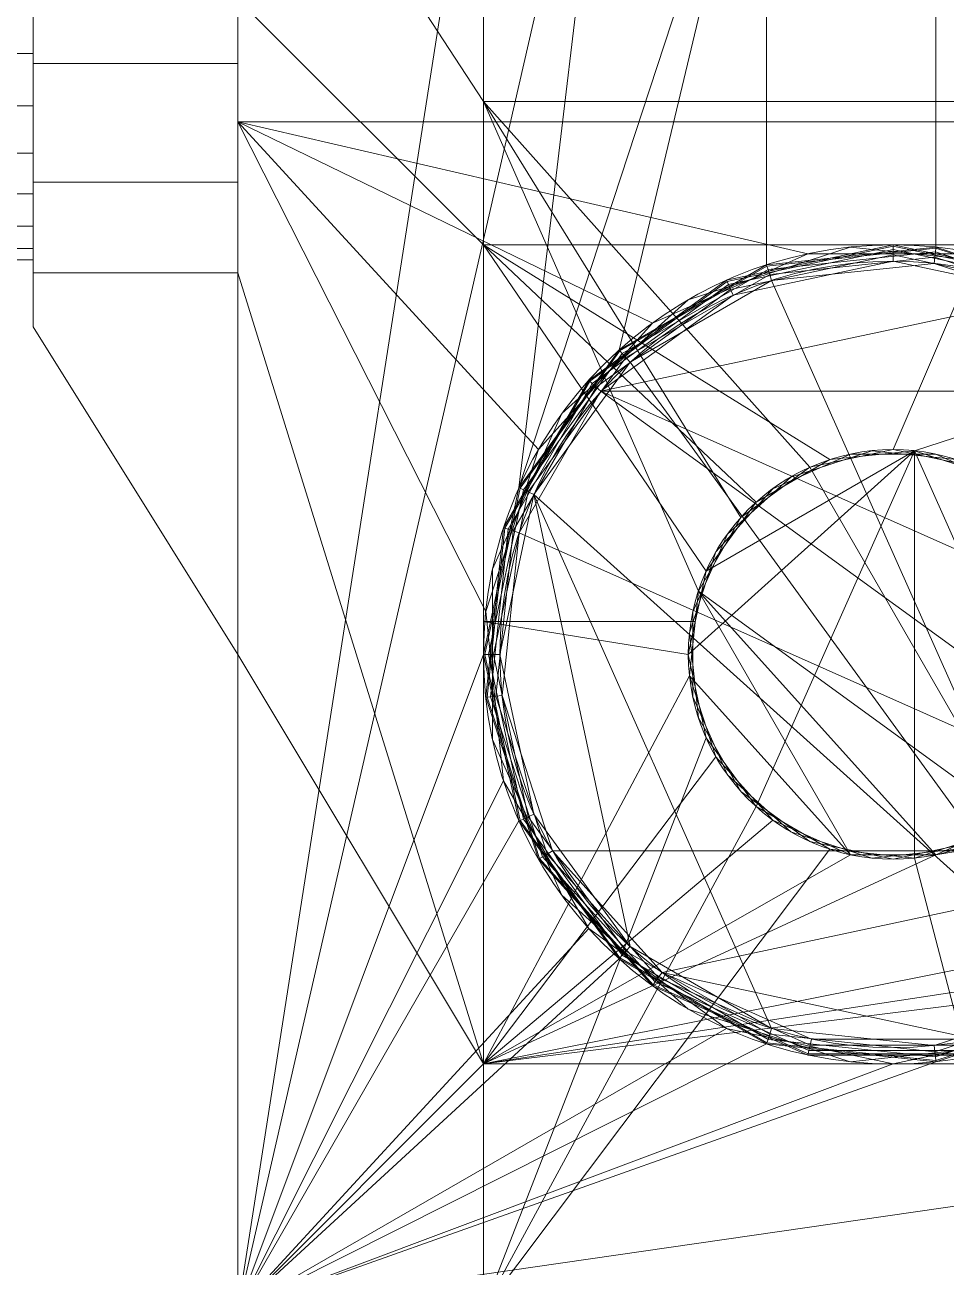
# Model space of a CAD drawing. Header units: millimetres. Extents: x -7.6 to 23.6, y 0 to 40.
# Drawn here: x -1.3 to 4.32, y 24.26 to 31.84 of the extents above; entities that cross this region are included whole.
import ezdxf

# ---------------------------------------------------------------- set-up
doc = ezdxf.new("R2010")
doc.units = ezdxf.units.MM
doc.layers.add('1', color=7, linetype='CONTINUOUS', true_color=0xffffff)

msp = doc.modelspace()

# ---------------------------------------------------------------- linework, layer by layer
at = {"layer": '1', "color": 253, "linetype": 'CONTINUOUS', "lineweight": 13}
for p, q in [((0, 40, 3.2), (0, 24, 3.2)), ((0, 30.3297), (0, 33.6703)), ((1.5, 31.375, 2.2), (1.5, 25.5, 2.2)), ((1.5, 31.375), (1.5, 25.5)), ((4.9126, 31.375, 2.2), (1.5, 31.375, 2.2)), ((4.9126, 31.375), (1.5, 31.375)), ((1.5, 31.375, 2.2), (1.5, 31.375)), ((-1.25, 30.3297, 2.2), (-1.25, 30, 2.2)), ((-1.25, 30.3297), (-1.25, 30)), ((-1.25, 30.3297, 2.2), (0, 30.3297, 2.2)), ((-1.25, 30.3297), (0, 30.3297)), ((0, 28, 2.2), (0, 30.3297, 2.2)), ((-1.25, 30, 2.2), (0, 28, 2.2)), ((-1.25, 30), (0, 28)), ((-1.25, 30, 2.2), (-1.25, 30)), ((0, 28), (0, 24)), ((0, 28, 2.2), (0, 28)), ((1.5, 25.5, 2.2), (1.5, 25.5)), ((1.5, 25.5), (14.5, 25.5)), ((1.5, 25.5, 2.2), (14.5, 25.5, 2.2))]:
    msp.add_line(p, q, dxfattribs=at)
at = {"layer": '1', "color": 30, "linetype": 'CONTINUOUS', "lineweight": 13}
for p, q in [((0, 32, 9.6), (0, 0, 9.6)), ((0, 32, 6.4), (0, 0, 6.4)), ((0, 32, 6.4), (0, 0, 6.4)), ((0, 32, 3.2), (0, 0, 3.2)), ((14.5, 30.5, 6.4), (1.5, 30.5, 6.4)), ((1.5, 30.5, 8.6), (1.5, 30.5, 6.4)), ((1.5, 30.5, 6.4), (1.5, 1.5, 6.4)), ((14.5, 30.5, 8.6), (1.5, 30.5, 8.6)), ((1.5, 30.5, 8.6), (1.5, 1.5, 8.6)), ((14.5, 30.5, 3.2), (1.5, 30.5, 3.2)), ((1.5, 30.5, 5.4), (1.5, 30.5, 3.2)), ((1.5, 30.5, 3.2), (1.5, 1.5, 3.2)), ((14.5, 30.5, 5.4), (1.5, 30.5, 5.4)), ((1.5, 30.5, 5.4), (1.5, 1.5, 5.4))]:
    msp.add_line(p, q, dxfattribs=at)
at = {"layer": '1', "color": 253, "linetype": 'CONTINUOUS', "lineweight": 13, "extrusion": (1, 0, 0)}
msp.add_circle((32, 1.1, -1.25), 1.6, dxfattribs=at)
at = {"layer": '1', "color": 253, "linetype": 'CONTINUOUS', "lineweight": 13}
for centre, radius in [((4, 28, 3.2), 2.5), ((4, 28, 5), 2.4), ((4, 28, 3.75), 1.25), ((4, 28, 2.2), 1.25)]:
    msp.add_circle(centre, radius, dxfattribs=at)
at = {"layer": '1', "color": 253, "linetype": 'CONTINUOUS', "lineweight": 13, "extrusion": (0, 0, -1)}
msp.add_circle((-4, 28, -4.9), 2.5, dxfattribs=at)
at = {"layer": '1', "color": 30, "linetype": 'CONTINUOUS', "lineweight": 13}
for centre, radius in [((4, 28, 9.6), 2.5), ((4, 28, 6.4), 2.5), ((4, 28, 11.4), 2.4), ((4, 28, 8.2), 2.4), ((4, 28, 10.15), 1.25), ((4, 28, 8.6), 1.25), ((4, 28, 6.95), 1.25), ((4, 28, 5.4), 1.25)]:
    msp.add_circle(centre, radius, dxfattribs=at)
at = {"layer": '1', "color": 30, "linetype": 'CONTINUOUS', "lineweight": 13, "extrusion": (0, 0, -1)}
for centre in [(-4, 28, -11.3), (-4, 28, -8.1)]:
    msp.add_circle(centre, 2.5, dxfattribs=at)
at = {"layer": '1', "color": 253, "linetype": 'CONTINUOUS', "lineweight": 13, "extrusion": (-1, 0, 0)}
for start, end in [(213.36701, 326.63299), (33.36701, 146.63299)]:
    msp.add_arc((-32, 1.1, 1.25), 2, start, end, dxfattribs=at)
at = {"layer": '1', "color": 253, "linetype": 'CONTINUOUS', "lineweight": 13, "extrusion": (-1, -2.1684e-16, 0)}
for start, end in [(33.36701, 146.63299), (213.36701, 326.63299)]:
    msp.add_arc((-32, 1.1), 2, start, end, dxfattribs=at)
at = {"layer": '1', "color": 253, "linetype": 'CONTINUOUS', "lineweight": 13}
for points in [[(0, 32.3928, 3.061), (0, 31.6072, 3.061), (0, 24, 3.2), (0, 40, 3.2)], [(1.7161, 34.9832, 3.2), (1.5, 36, 3.2), (0, 40, 3.2), (0, 24, 3.2)], [(2.3272, 34.1421, 3.2), (1.7161, 34.9832, 3.2), (0, 24, 3.2)], [(5.25, 30.1651, 3.2), (10.3272, 34.1421, 3.2), (9.7161, 34.9832, 3.2), (4.2613, 33.5137, 3.2)], [(2.3272, 34.1421, 3.2), (0, 24, 3.2), (1.5, 28, 3.2), (1.7161, 29.0168, 3.2)], [(1.7161, 29.0168, 3.2), (3.2275, 33.6224, 3.2), (2.3272, 34.1421, 3.2)], [(1.5, 32.625), (1.5, 31.375), (0, 33.6703)], [(0, 30.3297), (0, 33.6703), (1.5, 31.375), (1.5, 25.5)], [(0, 32.3928, -0.861), (0, 33.1178, -0.5585), (0, 33.6703), (0, 30.3297)], [(3.2275, 33.6224, 3.2), (1.7161, 29.0168, 3.2), (2.3272, 29.8579, 3.2)], [(2.3272, 29.8579, 3.2), (3.2275, 30.3776, 3.2), (3.2275, 33.6224, 3.2)], [(4.2613, 33.5137, 3.2), (3.2275, 33.6224, 3.2), (3.2275, 30.3776, 3.2), (4.2613, 30.4863, 3.2)], [(4.2613, 33.5137, 3.2), (4.2613, 30.4863, 3.2), (5.25, 30.1651, 3.2)], [(4.9126, 31.375), (1.5, 31.375), (1.5, 32.625), (4.9126, 32.625)], [(-1.25, 32.3928, -0.861), (-1.25, 31.6072, -0.861), (-1.25, 31.6673, -0.465), (-1.25, 32.3327, -0.465)], [(-1.25, 31.6072, 3.061), (-1.25, 32.3928, 3.061), (-1.25, 32, 2.7)], [(-1.25, 32.3928, -0.861), (0, 32.3928, -0.861), (0, 31.6072, -0.861), (-1.25, 31.6072, -0.861)], [(-1.25, 31.6072, 3.061), (0, 31.6072, 3.061), (0, 32.3928, 3.061), (-1.25, 32.3928, 3.061)], [(0, 30.3297), (0, 30.8822, -0.5585), (0, 31.6072, -0.861), (0, 32.3928, -0.861)], [(-1.25, 32.3327, 2.665), (-6.25, 32.3327, 2.665), (-6.25, 31.6673, 2.665), (-1.25, 31.6673, 2.665)], [(-1.25, 31.3492, -0.3617), (-6.25, 31.3492, -0.3617), (-6.25, 32, -0.5), (-1.25, 32, -0.5)], [(-1.25, 32, 2.7), (-1.25, 31.3492, 2.5617), (-1.25, 30.8822, 2.7585), (-1.25, 31.6072, 3.061)], [(-1.25, 31.6673, 2.665), (-6.25, 31.6673, 2.665), (-6.25, 31.0595, 2.3944), (-1.25, 31.0595, 2.3944)], [(-1.25, 31.0595, -0.1944), (-1.25, 31.6673, -0.465), (-1.25, 31.6072, -0.861), (-1.25, 30.8822, -0.5585)], [(-1.25, 31.6072, -0.861), (0, 31.6072, -0.861), (0, 30.8822, -0.5585), (-1.25, 30.8822, -0.5585)], [(-1.25, 30.8822, 2.7585), (0, 30.8822, 2.7585), (0, 31.6072, 3.061), (-1.25, 31.6072, 3.061)], [(0, 24, 3.2), (0, 31.6072, 3.061), (0, 30.8822, 2.7585)], [(-1.25, 30.811, 0.0294), (-6.25, 30.811, 0.0294), (-6.25, 31.3492, -0.3617), (-1.25, 31.3492, -0.3617)], [(-1.25, 30.3297, 2.2), (-1.25, 30.8822, 2.7585), (-1.25, 31.3492, 2.5617), (-1.25, 30.811, 2.1706)], [(1.5, 31.375, 2.2), (1.5, 25.5, 2.2), (1.5, 25.5), (1.5, 31.375)], [(1.5, 31.375, 2.2), (3.0711, 28.8364, 2.2), (2.8112, 28.3863, 2.2)], [(1.5, 31.375, 2.2), (4.9126, 31.375, 2.2), (4, 29.25, 2.2), (3.4916, 29.1419, 2.2)], [(3.4916, 29.1419, 2.2), (3.0711, 28.8364, 2.2), (1.5, 31.375, 2.2)], [(2.8112, 28.3863, 2.2), (2.7568, 27.8693, 2.2), (1.5, 25.5, 2.2), (1.5, 31.375, 2.2)], [(4.9126, 31.375, 2.2), (1.5, 31.375, 2.2), (1.5, 31.375), (4.9126, 31.375)], [(4.5084, 29.1419, 2.2), (4, 29.25, 2.2), (4.9126, 31.375, 2.2)], [(-1.25, 31.0595, 2.3944), (-6.25, 31.0595, 2.3944), (-6.25, 30.6144, 1.9), (-1.25, 30.6144, 1.9)], [(-1.25, 30.8822, -0.5585), (-1.25, 30.3297), (-1.25, 30.6144, 0.3), (-1.25, 31.0595, -0.1944)], [(-1.25, 30.8822, -0.5585), (0, 30.8822, -0.5585), (0, 30.3297), (-1.25, 30.3297)], [(-1.25, 30.3297, 2.2), (0, 30.3297, 2.2), (0, 30.8822, 2.7585), (-1.25, 30.8822, 2.7585)], [(0, 30.8822, 2.7585), (0, 30.3297, 2.2), (0, 28, 2.2), (0, 24, 3.2)], [(-1.25, 30.4783, 0.6056), (-6.25, 30.4783, 0.6056), (-6.25, 30.811, 0.0294), (-1.25, 30.811, 0.0294)], [(-1.25, 30.811, 2.1706), (-1.25, 30.4783, 1.5944), (-1.25, 30.3297, 2.2)], [(-1.25, 30.6144, 1.9), (-6.25, 30.6144, 1.9), (-6.25, 30.4088, 1.2672), (-1.25, 30.4088, 1.2672)], [(-1.25, 30.4088, 0.9328), (-1.25, 30.6144, 0.3), (-1.25, 30.3297), (-1.25, 30)], [(2.9863, 30.2769, 4.9383), (4, 30.4924, 4.9383), (4, 30.5, 4.9), (2.9832, 30.2839, 4.9)], [(2.9951, 30.2571, 4.9707), (4, 30.4707, 4.9707), (4, 30.4924, 4.9383), (2.9863, 30.2769, 4.9383)], [(4, 30.4924, 4.9383), (5.0137, 30.2769, 4.9383), (5.0168, 30.2839, 4.9), (4, 30.5, 4.9)], [(4, 30.4707, 4.9707), (5.0049, 30.2571, 4.9707), (5.0137, 30.2769, 4.9383), (4, 30.4924, 4.9383)], [(-1.25, 30.4088, 1.2672), (-6.25, 30.4088, 1.2672), (-6.25, 30.4783, 0.6056), (-1.25, 30.4783, 0.6056)], [(-1.25, 30, 2.2), (-1.25, 30.3297, 2.2), (-1.25, 30.4783, 1.5944), (-1.25, 30.4088, 0.9328)], [(-1.25, 30.4088, 0.9328), (-1.25, 30), (-1.25, 30, 2.2)], [(2.5305, 30.0225, 3.2), (2.5305, 30.0225, 4.9), (3.4802, 30.4454, 4.9), (3.4802, 30.4454, 3.2)], [(3.0083, 30.2275, 4.9924), (4, 30.4383, 4.9924), (4, 30.4707, 4.9707), (2.9951, 30.2571, 4.9707)], [(3.0238, 30.1925, 5), (4, 30.4, 5), (4, 30.4383, 4.9924), (3.0083, 30.2275, 4.9924)], [(3.4802, 30.4454, 3.2), (3.4802, 30.4454, 4.9), (4.5198, 30.4454, 4.9), (4.5198, 30.4454, 3.2)], [(4, 30.4383, 4.9924), (4.9917, 30.2275, 4.9924), (5.0049, 30.2571, 4.9707), (4, 30.4707, 4.9707)], [(4, 30.4, 5), (4.9762, 30.1925, 5), (4.9917, 30.2275, 4.9924), (4, 30.4383, 4.9924)], [(4.9762, 30.1925, 5), (4, 30.4, 5), (3.0238, 30.1925, 5), (2.2165, 29.6059, 5)], [(0, 28), (-1.25, 30), (-1.25, 30.3297), (0, 30.3297)], [(-1.25, 30.3297, 2.2), (-1.25, 30, 2.2), (0, 28, 2.2), (0, 30.3297, 2.2)], [(0, 28), (0, 30.3297), (1.5, 25.5)], [(2.1478, 29.6677, 4.9383), (2.9863, 30.2769, 4.9383), (2.9832, 30.2839, 4.9), (2.1421, 29.6728, 4.9)], [(2.1639, 29.6532, 4.9707), (2.9951, 30.2571, 4.9707), (2.9863, 30.2769, 4.9383), (2.1478, 29.6677, 4.9383)], [(2.188, 29.6315, 4.9924), (3.0083, 30.2275, 4.9924), (2.9951, 30.2571, 4.9707), (2.1639, 29.6532, 4.9707)], [(2.2165, 29.6059, 5), (3.0238, 30.1925, 5), (3.0083, 30.2275, 4.9924), (2.188, 29.6315, 4.9924)], [(2.2165, 29.6059, 5), (5.7835, 29.6059, 5), (4.9762, 30.1925, 5)], [(0, 28), (0, 28, 2.2), (-1.25, 30, 2.2), (-1.25, 30)], [(1.8349, 29.25, 3.2), (1.8349, 29.25, 4.9), (2.5305, 30.0225, 4.9), (2.5305, 30.0225, 3.2)], [(1.6296, 28.7702, 4.9383), (2.1478, 29.6677, 4.9383), (2.1421, 29.6728, 4.9), (1.6224, 28.7725, 4.9)], [(1.6502, 28.7635, 4.9707), (2.1639, 29.6532, 4.9707), (2.1478, 29.6677, 4.9383), (1.6296, 28.7702, 4.9383)], [(1.6811, 28.7535, 4.9924), (2.188, 29.6315, 4.9924), (2.1639, 29.6532, 4.9707), (1.6502, 28.7635, 4.9707)], [(1.7175, 28.7416, 5), (2.2165, 29.6059, 5), (2.188, 29.6315, 4.9924), (1.6811, 28.7535, 4.9924)], [(6.0785, 26.8, 5), (2.2165, 29.6059, 5), (1.7175, 28.7416, 5)], [(2.2165, 29.6059, 5), (6.0785, 26.8, 5), (6.3869, 27.7491, 5)], [(6.3869, 27.7491, 5), (6.2825, 28.7416, 5), (5.7835, 29.6059, 5), (2.2165, 29.6059, 5)], [(1.5137, 28.2613, 3.2), (1.5137, 28.2613, 4.9), (1.8349, 29.25, 4.9), (1.8349, 29.25, 3.2)], [(3.7401, 29.2227, 2.2), (3.7401, 29.2227, 3.75), (3.2653, 29.0113, 3.75), (3.2653, 29.0113, 2.2)], [(4.7347, 26.9887, 3.75), (3.4916, 29.1419, 3.75), (4, 29.25, 3.75), (4.5084, 29.1419, 3.75)], [(4.2599, 29.2227, 2.2), (4.2599, 29.2227, 3.75), (3.7401, 29.2227, 3.75), (3.7401, 29.2227, 2.2)], [(4.7347, 29.0113, 2.2), (4.7347, 29.0113, 3.75), (4.2599, 29.2227, 3.75), (4.2599, 29.2227, 2.2)], [(2.8112, 28.3863, 3.75), (3.0711, 28.8364, 3.75), (3.4916, 29.1419, 3.75), (4.7347, 26.9887, 3.75)], [(3.2653, 29.0113, 2.2), (3.2653, 29.0113, 3.75), (2.9175, 28.625, 3.75), (2.9175, 28.625, 2.2)], [(1.5213, 27.7395, 4.9383), (1.6296, 28.7702, 4.9383), (1.6224, 28.7725, 4.9), (1.5137, 27.7387, 4.9)], [(1.5428, 27.7417, 4.9707), (1.6502, 28.7635, 4.9707), (1.6296, 28.7702, 4.9383), (1.5213, 27.7395, 4.9383)], [(1.5751, 27.7451, 4.9924), (1.6811, 28.7535, 4.9924), (1.6502, 28.7635, 4.9707), (1.5428, 27.7417, 4.9707)], [(1.6131, 27.7491, 5), (1.7175, 28.7416, 5), (1.6811, 28.7535, 4.9924), (1.5751, 27.7451, 4.9924)], [(1.7175, 28.7416, 5), (1.6131, 27.7491, 5), (1.9215, 26.8, 5), (6.0785, 26.8, 5)], [(2.9175, 28.625, 2.2), (2.9175, 28.625, 3.75), (2.7568, 28.1307, 3.75), (2.7568, 28.1307, 2.2)], [(2.7568, 27.8693, 3.75), (2.8112, 28.3863, 3.75), (3.7401, 26.7773, 3.75)], [(2.8112, 28.3863, 3.75), (4.2599, 26.7773, 3.75), (3.7401, 26.7773, 3.75)], [(2.8112, 28.3863, 3.75), (4.7347, 26.9887, 3.75), (4.2599, 26.7773, 3.75)], [(1.6224, 27.2275, 3.2), (1.6224, 27.2275, 4.9), (1.5137, 28.2613, 4.9), (1.5137, 28.2613, 3.2)], [(2.7568, 28.1307, 2.2), (2.7568, 28.1307, 3.75), (2.8112, 27.6137, 3.75), (2.8112, 27.6137, 2.2)], [(0, 28, 2.2), (0, 28), (0, 24), (0, 24, 3.2)], [(1.5, 25.5), (0, 24), (0, 28)], [(1.7161, 26.9832, 3.2), (1.5, 28, 3.2), (0, 24, 3.2)], [(4.2599, 26.7773, 2.2), (10.7568, 27.8693, 2.2), (10.9175, 27.375, 2.2), (1.5, 25.5, 2.2)], [(1.5, 25.5, 2.2), (2.7568, 27.8693, 2.2), (2.9175, 27.375, 2.2)], [(3.7401, 26.7773, 3.75), (3.2653, 26.9887, 3.75), (2.9175, 27.375, 3.75), (2.7568, 27.8693, 3.75)], [(10.7568, 27.8693, 2.2), (4.2599, 26.7773, 2.2), (4.7347, 26.9887, 2.2)], [(1.8415, 26.7538, 4.9383), (1.5213, 27.7395, 4.9383), (1.5137, 27.7387, 4.9), (1.8349, 26.75, 4.9)], [(1.8603, 26.7646, 4.9707), (1.5428, 27.7417, 4.9707), (1.5213, 27.7395, 4.9383), (1.8415, 26.7538, 4.9383)], [(1.8884, 26.7809, 4.9924), (1.5751, 27.7451, 4.9924), (1.5428, 27.7417, 4.9707), (1.8603, 26.7646, 4.9707)], [(1.9215, 26.8, 5), (1.6131, 27.7491, 5), (1.5751, 27.7451, 4.9924), (1.8884, 26.7809, 4.9924)], [(2.8112, 27.6137, 2.2), (2.8112, 27.6137, 3.75), (3.0711, 27.1636, 3.75), (3.0711, 27.1636, 2.2)], [(1.5, 25.5, 2.2), (10.9175, 27.375, 2.2), (11.2653, 26.9887, 2.2)], [(1.5, 25.5, 2.2), (2.9175, 27.375, 2.2), (3.2653, 26.9887, 2.2)], [(2.1421, 26.3272, 3.2), (2.1421, 26.3272, 4.9), (1.6224, 27.2275, 4.9), (1.6224, 27.2275, 3.2)], [(3.0711, 27.1636, 2.2), (3.0711, 27.1636, 3.75), (3.4916, 26.8581, 3.75), (3.4916, 26.8581, 2.2)], [(0, 24, 3.2), (2.3272, 26.1421, 3.2), (1.7161, 26.9832, 3.2)], [(1.5, 25.5, 2.2), (11.2653, 26.9887, 2.2), (11.7401, 26.7773, 2.2)], [(1.5, 25.5, 2.2), (3.2653, 26.9887, 2.2), (3.7401, 26.7773, 2.2)], [(3.4916, 26.8581, 2.2), (3.4916, 26.8581, 3.75), (4, 26.75, 3.75), (4, 26.75, 2.2)], [(4, 26.75, 2.2), (4, 26.75, 3.75), (4.5084, 26.8581, 3.75), (4.5084, 26.8581, 2.2)], [(14.5, 25.5, 2.2), (1.5, 25.5, 2.2), (11.7401, 26.7773, 2.2), (12.2599, 26.7773, 2.2)], [(1.5, 25.5, 2.2), (3.7401, 26.7773, 2.2), (4.2599, 26.7773, 2.2)], [(2.5668, 26.0274, 4.9924), (1.8884, 26.7809, 4.9924), (1.8603, 26.7646, 4.9707), (2.5478, 26.0012, 4.9707)], [(2.5893, 26.0584, 5), (1.9215, 26.8, 5), (1.8884, 26.7809, 4.9924), (2.5668, 26.0274, 4.9924)], [(6.0785, 26.8, 5), (1.9215, 26.8, 5), (2.5893, 26.0584, 5)], [(4.499, 25.6524, 5), (5.4107, 26.0584, 5), (6.0785, 26.8, 5), (2.5893, 26.0584, 5)], [(2.535, 25.9836, 4.9383), (1.8415, 26.7538, 4.9383), (1.8349, 26.75, 4.9), (2.5305, 25.9775, 4.9)], [(2.5478, 26.0012, 4.9707), (1.8603, 26.7646, 4.9707), (1.8415, 26.7538, 4.9383), (2.535, 25.9836, 4.9383)], [(2.9832, 25.7161, 3.2), (2.9832, 25.7161, 4.9), (2.1421, 26.3272, 4.9), (2.1421, 26.3272, 3.2)], [(0, 24, 3.2), (3.2275, 25.6224, 3.2), (2.3272, 26.1421, 3.2)], [(3.4931, 25.615, 4.9924), (2.5668, 26.0274, 4.9924), (2.5478, 26.0012, 4.9707), (3.4863, 25.5833, 4.9707)], [(3.501, 25.6524, 5), (2.5893, 26.0584, 5), (2.5668, 26.0274, 4.9924), (3.4931, 25.615, 4.9924)], [(2.5893, 26.0584, 5), (3.501, 25.6524, 5), (4.499, 25.6524, 5)], [(3.4818, 25.5621, 4.9383), (2.535, 25.9836, 4.9383), (2.5305, 25.9775, 4.9), (3.4802, 25.5546, 4.9)], [(3.4863, 25.5833, 4.9707), (2.5478, 26.0012, 4.9707), (2.535, 25.9836, 4.9383), (3.4818, 25.5621, 4.9383)], [(5.25, 25.8349, 3.2), (4.2613, 25.5137, 3.2), (0, 24, 3.2), (11.2275, 25.6224, 3.2)], [(4, 25.5, 3.2), (4, 25.5, 4.9), (2.9832, 25.7161, 4.9), (2.9832, 25.7161, 3.2)], [(5.0168, 25.7161, 3.2), (5.0168, 25.7161, 4.9), (4, 25.5, 4.9), (4, 25.5, 3.2)], [(4.499, 25.6524, 5), (3.501, 25.6524, 5), (3.4931, 25.615, 4.9924), (4.5069, 25.615, 4.9924)], [(4.2613, 25.5137, 3.2), (3.2275, 25.6224, 3.2), (0, 24, 3.2)], [(12.2613, 25.5137, 3.2), (11.2275, 25.6224, 3.2), (0, 24, 3.2), (16, 24, 3.2)], [(4.5182, 25.5621, 4.9383), (3.4818, 25.5621, 4.9383), (3.4802, 25.5546, 4.9), (4.5198, 25.5546, 4.9)], [(4.5137, 25.5833, 4.9707), (3.4863, 25.5833, 4.9707), (3.4818, 25.5621, 4.9383), (4.5182, 25.5621, 4.9383)], [(4.5069, 25.615, 4.9924), (3.4931, 25.615, 4.9924), (3.4863, 25.5833, 4.9707), (4.5137, 25.5833, 4.9707)], [(16, 24), (0, 24), (1.5, 25.5), (14.5, 25.5)], [(1.5, 25.5), (1.5, 25.5, 2.2), (14.5, 25.5, 2.2), (14.5, 25.5)]]:
    msp.add_3dface(points, dxfattribs=at)
at = {"layer": '1', "color": 30, "linetype": 'CONTINUOUS', "lineweight": 13}
for points in [[(0, 0, 6.4), (0, 32, 6.4), (1.5, 30.5, 6.4), (1.5, 1.5, 6.4)], [(14.5, 30.5, 6.4), (1.5, 30.5, 6.4), (0, 32, 6.4), (16, 32, 6.4)], [(0, 0, 6.4), (0, 0, 9.6), (0, 32, 9.6), (0, 32, 6.4)], [(0, 31.25, 9.6), (8, 31.25, 9.6), (8, 32, 9.6), (0, 32, 9.6)], [(0, 0, 3.2), (0, 32, 3.2), (1.5, 30.5, 3.2), (1.5, 1.5, 3.2)], [(14.5, 30.5, 3.2), (1.5, 30.5, 3.2), (0, 32, 3.2), (16, 32, 3.2)], [(0, 0, 3.2), (0, 0, 6.4), (0, 32, 6.4), (0, 32, 3.2)], [(0, 31.25, 6.4), (8, 31.25, 6.4), (8, 32, 6.4), (0, 32, 6.4)], [(0, 31.25, 9.6), (1.5137, 28.2613, 9.6), (1.8349, 29.25, 9.6)], [(8, 31.25, 9.6), (0, 31.25, 9.6), (3.4802, 30.4454, 9.6), (4.5198, 30.4454, 9.6)], [(1.8349, 29.25, 9.6), (2.5305, 30.0225, 9.6), (0, 31.25, 9.6)], [(2.5305, 30.0225, 9.6), (3.4802, 30.4454, 9.6), (0, 31.25, 9.6)], [(0, 31.25, 9.6), (0, 24, 9.6), (1.6224, 27.2275, 9.6), (1.5137, 28.2613, 9.6)], [(0, 31.25, 6.4), (1.5137, 28.2613, 6.4), (1.8349, 29.25, 6.4)], [(8, 31.25, 6.4), (0, 31.25, 6.4), (3.4802, 30.4454, 6.4), (4.5198, 30.4454, 6.4)], [(1.8349, 29.25, 6.4), (2.5305, 30.0225, 6.4), (0, 31.25, 6.4)], [(2.5305, 30.0225, 6.4), (3.4802, 30.4454, 6.4), (0, 31.25, 6.4)], [(0, 31.25, 6.4), (0, 24, 6.4), (1.6224, 27.2275, 6.4), (1.5137, 28.2613, 6.4)], [(1.5, 30.5, 6.4), (1.5, 30.5, 8.6), (1.5, 1.5, 8.6), (1.5, 1.5, 6.4)], [(14.5, 30.5, 6.4), (14.5, 30.5, 8.6), (1.5, 30.5, 8.6), (1.5, 30.5, 6.4)], [(1.5, 30.5, 8.6), (3.1636, 28.9289, 8.6), (2.8581, 28.5084, 8.6)], [(4.1307, 29.2432, 8.6), (3.6137, 29.1888, 8.6), (1.5, 30.5, 8.6), (8, 30.5, 8.6)], [(3.6137, 29.1888, 8.6), (3.1636, 28.9289, 8.6), (1.5, 30.5, 8.6)], [(2.8581, 28.5084, 8.6), (2.7925, 28.2, 8.6), (1.5, 28.2, 8.6), (1.5, 30.5, 8.6)], [(1.5, 30.5, 3.2), (1.5, 30.5, 5.4), (1.5, 1.5, 5.4), (1.5, 1.5, 3.2)], [(14.5, 30.5, 3.2), (14.5, 30.5, 5.4), (1.5, 30.5, 5.4), (1.5, 30.5, 3.2)], [(1.5, 30.5, 5.4), (3.1636, 28.9289, 5.4), (2.8581, 28.5084, 5.4)], [(4.1307, 29.2432, 5.4), (3.6137, 29.1888, 5.4), (1.5, 30.5, 5.4), (8, 30.5, 5.4)], [(3.6137, 29.1888, 5.4), (3.1636, 28.9289, 5.4), (1.5, 30.5, 5.4)], [(2.8581, 28.5084, 5.4), (2.7925, 28.2, 5.4), (1.5, 28.2, 5.4), (1.5, 30.5, 5.4)], [(2.75, 30.1651, 9.6), (2.75, 30.1651, 11.3), (3.7387, 30.4863, 11.3), (3.7387, 30.4863, 9.6)], [(2.75, 30.1651, 6.4), (2.75, 30.1651, 8.1), (3.7387, 30.4863, 8.1), (3.7387, 30.4863, 6.4)], [(3.2298, 30.3704, 11.3383), (4.2605, 30.4787, 11.3383), (4.2613, 30.4863, 11.3), (3.2275, 30.3776, 11.3)], [(3.2298, 30.3704, 8.1383), (4.2605, 30.4787, 8.1383), (4.2613, 30.4863, 8.1), (3.2275, 30.3776, 8.1)], [(3.7387, 30.4863, 9.6), (3.7387, 30.4863, 11.3), (4.7725, 30.3776, 11.3), (4.7725, 30.3776, 9.6)], [(3.7387, 30.4863, 6.4), (3.7387, 30.4863, 8.1), (4.7725, 30.3776, 8.1), (4.7725, 30.3776, 6.4)], [(8, 30.5, 8.6), (4.625, 29.0825, 8.6), (4.1307, 29.2432, 8.6)], [(8, 30.5, 5.4), (4.625, 29.0825, 5.4), (4.1307, 29.2432, 5.4)], [(4.2605, 30.4787, 11.3383), (5.2462, 30.1585, 11.3383), (5.25, 30.1651, 11.3), (4.2613, 30.4863, 11.3)], [(4.2605, 30.4787, 8.1383), (5.2462, 30.1585, 8.1383), (5.25, 30.1651, 8.1), (4.2613, 30.4863, 8.1)], [(3.2365, 30.3498, 11.3707), (4.2583, 30.4572, 11.3707), (4.2605, 30.4787, 11.3383), (3.2298, 30.3704, 11.3383)], [(3.2365, 30.3498, 8.1707), (4.2583, 30.4572, 8.1707), (4.2605, 30.4787, 8.1383), (3.2298, 30.3704, 8.1383)], [(3.2465, 30.3189, 11.3924), (4.2549, 30.4249, 11.3924), (4.2583, 30.4572, 11.3707), (3.2365, 30.3498, 11.3707)], [(3.2465, 30.3189, 8.1924), (4.2549, 30.4249, 8.1924), (4.2583, 30.4572, 8.1707), (3.2365, 30.3498, 8.1707)], [(3.2584, 30.2825, 11.4), (4.2509, 30.3869, 11.4), (4.2549, 30.4249, 11.3924), (3.2465, 30.3189, 11.3924)], [(3.2584, 30.2825, 8.2), (4.2509, 30.3869, 8.2), (4.2549, 30.4249, 8.1924), (3.2465, 30.3189, 8.1924)], [(4.2509, 30.3869, 11.4), (5.2, 30.0785, 11.4), (5.2191, 30.1116, 11.3924), (4.2549, 30.4249, 11.3924)], [(4.2509, 30.3869, 8.2), (5.2, 30.0785, 8.2), (5.2191, 30.1116, 8.1924), (4.2549, 30.4249, 8.1924)], [(4.2549, 30.4249, 11.3924), (5.2191, 30.1116, 11.3924), (5.2354, 30.1397, 11.3707), (4.2583, 30.4572, 11.3707)], [(4.2549, 30.4249, 8.1924), (5.2191, 30.1116, 8.1924), (5.2354, 30.1397, 8.1707), (4.2583, 30.4572, 8.1707)], [(4.2583, 30.4572, 11.3707), (5.2354, 30.1397, 11.3707), (5.2462, 30.1585, 11.3383), (4.2605, 30.4787, 11.3383)], [(4.2583, 30.4572, 8.1707), (5.2354, 30.1397, 8.1707), (5.2462, 30.1585, 8.1383), (4.2605, 30.4787, 8.1383)], [(2.3323, 29.8522, 11.3383), (3.2298, 30.3704, 11.3383), (3.2275, 30.3776, 11.3), (2.3272, 29.8579, 11.3)], [(2.3323, 29.8522, 8.1383), (3.2298, 30.3704, 8.1383), (3.2275, 30.3776, 8.1), (2.3272, 29.8579, 8.1)], [(2.3468, 29.8361, 11.3707), (3.2365, 30.3498, 11.3707), (3.2298, 30.3704, 11.3383), (2.3323, 29.8522, 11.3383)], [(2.3468, 29.8361, 8.1707), (3.2365, 30.3498, 8.1707), (3.2298, 30.3704, 8.1383), (2.3323, 29.8522, 8.1383)], [(2.3685, 29.812, 11.3924), (3.2465, 30.3189, 11.3924), (3.2365, 30.3498, 11.3707), (2.3468, 29.8361, 11.3707)], [(2.3685, 29.812, 8.1924), (3.2465, 30.3189, 8.1924), (3.2365, 30.3498, 8.1707), (2.3468, 29.8361, 8.1707)], [(5.2, 25.9215, 11.4), (5.2, 30.0785, 11.4), (4.2509, 30.3869, 11.4), (3.2584, 30.2825, 11.4)], [(5.2, 25.9215, 8.2), (5.2, 30.0785, 8.2), (4.2509, 30.3869, 8.2), (3.2584, 30.2825, 8.2)], [(2.3941, 29.7835, 11.4), (3.2584, 30.2825, 11.4), (3.2465, 30.3189, 11.3924), (2.3685, 29.812, 11.3924)], [(2.3941, 29.7835, 8.2), (3.2584, 30.2825, 8.2), (3.2465, 30.3189, 8.1924), (2.3685, 29.812, 8.1924)], [(3.2584, 30.2825, 11.4), (2.3941, 29.7835, 11.4), (5.2, 25.9215, 11.4)], [(3.2584, 30.2825, 8.2), (2.3941, 29.7835, 8.2), (5.2, 25.9215, 8.2)], [(1.9775, 29.4695, 9.6), (1.9775, 29.4695, 11.3), (2.75, 30.1651, 11.3), (2.75, 30.1651, 9.6)], [(1.9775, 29.4695, 6.4), (1.9775, 29.4695, 8.1), (2.75, 30.1651, 8.1), (2.75, 30.1651, 6.4)], [(1.7231, 29.0137, 11.3383), (2.3323, 29.8522, 11.3383), (2.3272, 29.8579, 11.3), (1.7161, 29.0168, 11.3)], [(1.7231, 29.0137, 8.1383), (2.3323, 29.8522, 8.1383), (2.3272, 29.8579, 8.1), (1.7161, 29.0168, 8.1)], [(1.7429, 29.0049, 11.3707), (2.3468, 29.8361, 11.3707), (2.3323, 29.8522, 11.3383), (1.7231, 29.0137, 11.3383)], [(1.7429, 29.0049, 8.1707), (2.3468, 29.8361, 8.1707), (2.3323, 29.8522, 8.1383), (1.7231, 29.0137, 8.1383)], [(1.7725, 28.9917, 11.3924), (2.3685, 29.812, 11.3924), (2.3468, 29.8361, 11.3707), (1.7429, 29.0049, 11.3707)], [(1.7725, 28.9917, 8.1924), (2.3685, 29.812, 8.1924), (2.3468, 29.8361, 8.1707), (1.7429, 29.0049, 8.1707)], [(1.8075, 28.9762, 11.4), (2.3941, 29.7835, 11.4), (2.3685, 29.812, 11.3924), (1.7725, 28.9917, 11.3924)], [(1.8075, 28.9762, 8.2), (2.3941, 29.7835, 8.2), (2.3685, 29.812, 8.1924), (1.7725, 28.9917, 8.1924)], [(5.2, 25.9215, 11.4), (2.3941, 29.7835, 11.4), (1.8075, 28.9762, 11.4)], [(5.2, 25.9215, 8.2), (2.3941, 29.7835, 8.2), (1.8075, 28.9762, 8.2)], [(1.5546, 28.5198, 9.6), (1.5546, 28.5198, 11.3), (1.9775, 29.4695, 11.3), (1.9775, 29.4695, 9.6)], [(1.5546, 28.5198, 6.4), (1.5546, 28.5198, 8.1), (1.9775, 29.4695, 8.1), (1.9775, 29.4695, 6.4)], [(4.1307, 29.2432, 10.15), (3.1636, 27.0711, 10.15), (2.8581, 27.4916, 10.15), (2.75, 28, 10.15)], [(2.75, 28, 10.15), (2.8581, 28.5084, 10.15), (4.1307, 29.2432, 10.15)], [(4.1307, 29.2432, 6.95), (3.1636, 27.0711, 6.95), (2.8581, 27.4916, 6.95), (2.75, 28, 6.95)], [(2.75, 28, 6.95), (2.8581, 28.5084, 6.95), (4.1307, 29.2432, 6.95)], [(2.8581, 28.5084, 10.15), (3.1636, 28.9289, 10.15), (3.6137, 29.1888, 10.15), (4.1307, 29.2432, 10.15)], [(2.8581, 28.5084, 6.95), (3.1636, 28.9289, 6.95), (3.6137, 29.1888, 6.95), (4.1307, 29.2432, 6.95)], [(4.1307, 29.2432, 10.15), (4.1307, 26.7568, 10.15), (3.6137, 26.8112, 10.15), (3.1636, 27.0711, 10.15)], [(4.1307, 29.2432, 6.95), (4.1307, 26.7568, 6.95), (3.6137, 26.8112, 6.95), (3.1636, 27.0711, 6.95)], [(3.8693, 29.2432, 8.6), (3.8693, 29.2432, 10.15), (3.375, 29.0825, 10.15), (3.375, 29.0825, 8.6)], [(3.8693, 29.2432, 5.4), (3.8693, 29.2432, 6.95), (3.375, 29.0825, 6.95), (3.375, 29.0825, 5.4)], [(4.3863, 29.1888, 8.6), (4.3863, 29.1888, 10.15), (3.8693, 29.2432, 10.15), (3.8693, 29.2432, 8.6)], [(4.3863, 29.1888, 5.4), (4.3863, 29.1888, 6.95), (3.8693, 29.2432, 6.95), (3.8693, 29.2432, 5.4)], [(5.0113, 27.2653, 10.15), (4.1307, 29.2432, 10.15), (4.625, 29.0825, 10.15)], [(5.0113, 27.2653, 10.15), (4.625, 26.9175, 10.15), (4.1307, 26.7568, 10.15), (4.1307, 29.2432, 10.15)], [(5.0113, 27.2653, 6.95), (4.1307, 29.2432, 6.95), (4.625, 29.0825, 6.95)], [(5.0113, 27.2653, 6.95), (4.625, 26.9175, 6.95), (4.1307, 26.7568, 6.95), (4.1307, 29.2432, 6.95)], [(3.375, 29.0825, 8.6), (3.375, 29.0825, 10.15), (2.9887, 28.7347, 10.15), (2.9887, 28.7347, 8.6)], [(3.375, 29.0825, 5.4), (3.375, 29.0825, 6.95), (2.9887, 28.7347, 6.95), (2.9887, 28.7347, 5.4)], [(1.5076, 28, 11.3383), (1.7231, 29.0137, 11.3383), (1.7161, 29.0168, 11.3), (1.5, 28, 11.3)], [(1.5076, 28, 8.1383), (1.7231, 29.0137, 8.1383), (1.7161, 29.0168, 8.1), (1.5, 28, 8.1)], [(1.5293, 28, 11.3707), (1.7429, 29.0049, 11.3707), (1.7231, 29.0137, 11.3383), (1.5076, 28, 11.3383)], [(1.5293, 28, 8.1707), (1.7429, 29.0049, 8.1707), (1.7231, 29.0137, 8.1383), (1.5076, 28, 8.1383)], [(1.5617, 28, 11.3924), (1.7725, 28.9917, 11.3924), (1.7429, 29.0049, 11.3707), (1.5293, 28, 11.3707)], [(1.5617, 28, 8.1924), (1.7725, 28.9917, 8.1924), (1.7429, 29.0049, 8.1707), (1.5293, 28, 8.1707)], [(1.6, 28, 11.4), (1.8075, 28.9762, 11.4), (1.7725, 28.9917, 11.3924), (1.5617, 28, 11.3924)], [(1.6, 28, 8.2), (1.8075, 28.9762, 8.2), (1.7725, 28.9917, 8.1924), (1.5617, 28, 8.1924)], [(1.8075, 28.9762, 11.4), (1.6, 28, 11.4), (1.8075, 27.0238, 11.4), (2.3941, 26.2165, 11.4)], [(1.8075, 28.9762, 8.2), (1.6, 28, 8.2), (1.8075, 27.0238, 8.2), (2.3941, 26.2165, 8.2)], [(1.8075, 28.9762, 11.4), (2.3941, 26.2165, 11.4), (3.2584, 25.7175, 11.4)], [(3.2584, 25.7175, 11.4), (4.2509, 25.6131, 11.4), (5.2, 25.9215, 11.4), (1.8075, 28.9762, 11.4)], [(1.8075, 28.9762, 8.2), (2.3941, 26.2165, 8.2), (3.2584, 25.7175, 8.2)], [(3.2584, 25.7175, 8.2), (4.2509, 25.6131, 8.2), (5.2, 25.9215, 8.2), (1.8075, 28.9762, 8.2)], [(2.9887, 28.7347, 8.6), (2.9887, 28.7347, 10.15), (2.7773, 28.2599, 10.15), (2.7773, 28.2599, 8.6)], [(2.9887, 28.7347, 5.4), (2.9887, 28.7347, 6.95), (2.7773, 28.2599, 6.95), (2.7773, 28.2599, 5.4)], [(1.5546, 27.4802, 9.6), (1.5546, 27.4802, 11.3), (1.5546, 28.5198, 11.3), (1.5546, 28.5198, 9.6)], [(1.5546, 27.4802, 6.4), (1.5546, 27.4802, 8.1), (1.5546, 28.5198, 8.1), (1.5546, 28.5198, 6.4)], [(2.7773, 28.2599, 8.6), (2.7773, 28.2599, 10.15), (2.7773, 27.7401, 10.15), (2.7773, 27.7401, 8.6)], [(2.7773, 28.2599, 5.4), (2.7773, 28.2599, 6.95), (2.7773, 27.7401, 6.95), (2.7773, 27.7401, 5.4)], [(1.5, 28.2, 8.6), (2.7925, 28.2, 8.6), (2.75, 28, 8.6)], [(2.75, 28, 8.6), (2.8581, 27.4916, 8.6), (1.5, 24, 8.6), (1.5, 28.2, 8.6)], [(1.5, 28.2, 5.4), (2.7925, 28.2, 5.4), (2.75, 28, 5.4)], [(2.75, 28, 5.4), (2.8581, 27.4916, 5.4), (1.5, 24, 5.4), (1.5, 28.2, 5.4)], [(1.7231, 26.9863, 11.3383), (1.5076, 28, 11.3383), (1.5, 28, 11.3), (1.7161, 26.9832, 11.3)], [(1.7231, 26.9863, 8.1383), (1.5076, 28, 8.1383), (1.5, 28, 8.1), (1.7161, 26.9832, 8.1)], [(1.7429, 26.9951, 11.3707), (1.5293, 28, 11.3707), (1.5076, 28, 11.3383), (1.7231, 26.9863, 11.3383)], [(1.7429, 26.9951, 8.1707), (1.5293, 28, 8.1707), (1.5076, 28, 8.1383), (1.7231, 26.9863, 8.1383)], [(1.7725, 27.0083, 11.3924), (1.5617, 28, 11.3924), (1.5293, 28, 11.3707), (1.7429, 26.9951, 11.3707)], [(1.7725, 27.0083, 8.1924), (1.5617, 28, 8.1924), (1.5293, 28, 8.1707), (1.7429, 26.9951, 8.1707)], [(1.8075, 27.0238, 11.4), (1.6, 28, 11.4), (1.5617, 28, 11.3924), (1.7725, 27.0083, 11.3924)], [(1.8075, 27.0238, 8.2), (1.6, 28, 8.2), (1.5617, 28, 8.1924), (1.7725, 27.0083, 8.1924)], [(2.7773, 27.7401, 8.6), (2.7773, 27.7401, 10.15), (2.9887, 27.2653, 10.15), (2.9887, 27.2653, 8.6)], [(2.7773, 27.7401, 5.4), (2.7773, 27.7401, 6.95), (2.9887, 27.2653, 6.95), (2.9887, 27.2653, 5.4)], [(1.5, 24, 8.6), (2.8581, 27.4916, 8.6), (3.1636, 27.0711, 8.6)], [(1.5, 24, 5.4), (2.8581, 27.4916, 5.4), (3.1636, 27.0711, 5.4)], [(1.9775, 26.5305, 9.6), (1.9775, 26.5305, 11.3), (1.5546, 27.4802, 11.3), (1.5546, 27.4802, 9.6)], [(1.9775, 26.5305, 6.4), (1.9775, 26.5305, 8.1), (1.5546, 27.4802, 8.1), (1.5546, 27.4802, 6.4)], [(2.1421, 26.3272, 9.6), (1.6224, 27.2275, 9.6), (0, 24, 9.6)], [(2.1421, 26.3272, 6.4), (1.6224, 27.2275, 6.4), (0, 24, 6.4)], [(2.9887, 27.2653, 8.6), (2.9887, 27.2653, 10.15), (3.375, 26.9175, 10.15), (3.375, 26.9175, 8.6)], [(2.9887, 27.2653, 5.4), (2.9887, 27.2653, 6.95), (3.375, 26.9175, 6.95), (3.375, 26.9175, 5.4)], [(3.1636, 27.0711, 8.6), (3.6137, 26.8112, 8.6), (1.5, 24, 8.6)], [(3.1636, 27.0711, 5.4), (3.6137, 26.8112, 5.4), (1.5, 24, 5.4)], [(2.3468, 26.1639, 11.3707), (1.7429, 26.9951, 11.3707), (1.7231, 26.9863, 11.3383), (2.3323, 26.1478, 11.3383)], [(2.3468, 26.1639, 8.1707), (1.7429, 26.9951, 8.1707), (1.7231, 26.9863, 8.1383), (2.3323, 26.1478, 8.1383)], [(2.3685, 26.188, 11.3924), (1.7725, 27.0083, 11.3924), (1.7429, 26.9951, 11.3707), (2.3468, 26.1639, 11.3707)], [(2.3685, 26.188, 8.1924), (1.7725, 27.0083, 8.1924), (1.7429, 26.9951, 8.1707), (2.3468, 26.1639, 8.1707)], [(2.3941, 26.2165, 11.4), (1.8075, 27.0238, 11.4), (1.7725, 27.0083, 11.3924), (2.3685, 26.188, 11.3924)], [(2.3941, 26.2165, 8.2), (1.8075, 27.0238, 8.2), (1.7725, 27.0083, 8.1924), (2.3685, 26.188, 8.1924)], [(2.3323, 26.1478, 11.3383), (1.7231, 26.9863, 11.3383), (1.7161, 26.9832, 11.3), (2.3272, 26.1421, 11.3)], [(2.3323, 26.1478, 8.1383), (1.7231, 26.9863, 8.1383), (1.7161, 26.9832, 8.1), (2.3272, 26.1421, 8.1)], [(3.375, 26.9175, 8.6), (3.375, 26.9175, 10.15), (3.8693, 26.7568, 10.15), (3.8693, 26.7568, 8.6)], [(3.375, 26.9175, 5.4), (3.375, 26.9175, 6.95), (3.8693, 26.7568, 6.95), (3.8693, 26.7568, 5.4)], [(4.1307, 26.7568, 8.6), (4.625, 26.9175, 8.6), (5.1223, 25.2812, 8.6), (4.85, 24, 8.6)], [(4.1307, 26.7568, 5.4), (4.625, 26.9175, 5.4), (5.1223, 25.2812, 5.4), (4.85, 24, 5.4)], [(4.85, 24, 8.6), (1.5, 24, 8.6), (3.6137, 26.8112, 8.6), (4.1307, 26.7568, 8.6)], [(4.85, 24, 5.4), (1.5, 24, 5.4), (3.6137, 26.8112, 5.4), (4.1307, 26.7568, 5.4)], [(3.8693, 26.7568, 8.6), (3.8693, 26.7568, 10.15), (4.3863, 26.8112, 10.15), (4.3863, 26.8112, 8.6)], [(3.8693, 26.7568, 5.4), (3.8693, 26.7568, 6.95), (4.3863, 26.8112, 6.95), (4.3863, 26.8112, 5.4)], [(2.75, 25.8349, 9.6), (2.75, 25.8349, 11.3), (1.9775, 26.5305, 11.3), (1.9775, 26.5305, 9.6)], [(2.75, 25.8349, 6.4), (2.75, 25.8349, 8.1), (1.9775, 26.5305, 8.1), (1.9775, 26.5305, 6.4)], [(0, 24, 9.6), (2.9832, 25.7161, 9.6), (2.1421, 26.3272, 9.6)], [(0, 24, 6.4), (2.9832, 25.7161, 6.4), (2.1421, 26.3272, 6.4)], [(3.2365, 25.6502, 11.3707), (2.3468, 26.1639, 11.3707), (2.3323, 26.1478, 11.3383), (3.2298, 25.6296, 11.3383)], [(3.2365, 25.6502, 8.1707), (2.3468, 26.1639, 8.1707), (2.3323, 26.1478, 8.1383), (3.2298, 25.6296, 8.1383)], [(3.2465, 25.6811, 11.3924), (2.3685, 26.188, 11.3924), (2.3468, 26.1639, 11.3707), (3.2365, 25.6502, 11.3707)], [(3.2465, 25.6811, 8.1924), (2.3685, 26.188, 8.1924), (2.3468, 26.1639, 8.1707), (3.2365, 25.6502, 8.1707)], [(3.2584, 25.7175, 11.4), (2.3941, 26.2165, 11.4), (2.3685, 26.188, 11.3924), (3.2465, 25.6811, 11.3924)], [(3.2584, 25.7175, 8.2), (2.3941, 26.2165, 8.2), (2.3685, 26.188, 8.1924), (3.2465, 25.6811, 8.1924)], [(3.2298, 25.6296, 11.3383), (2.3323, 26.1478, 11.3383), (2.3272, 26.1421, 11.3), (3.2275, 25.6224, 11.3)], [(3.2298, 25.6296, 8.1383), (2.3323, 26.1478, 8.1383), (2.3272, 26.1421, 8.1), (3.2275, 25.6224, 8.1)], [(5.2, 25.9215, 11.4), (4.2509, 25.6131, 11.4), (4.2549, 25.5751, 11.3924), (5.2191, 25.8884, 11.3924)], [(5.2, 25.9215, 8.2), (4.2509, 25.6131, 8.2), (4.2549, 25.5751, 8.1924), (5.2191, 25.8884, 8.1924)], [(5.2191, 25.8884, 11.3924), (4.2549, 25.5751, 11.3924), (4.2583, 25.5428, 11.3707), (5.2354, 25.8603, 11.3707)], [(5.2191, 25.8884, 8.1924), (4.2549, 25.5751, 8.1924), (4.2583, 25.5428, 8.1707), (5.2354, 25.8603, 8.1707)], [(5.2354, 25.8603, 11.3707), (4.2583, 25.5428, 11.3707), (4.2605, 25.5213, 11.3383), (5.2462, 25.8415, 11.3383)], [(5.2354, 25.8603, 8.1707), (4.2583, 25.5428, 8.1707), (4.2605, 25.5213, 8.1383), (5.2462, 25.8415, 8.1383)], [(3.7387, 25.5137, 9.6), (3.7387, 25.5137, 11.3), (2.75, 25.8349, 11.3), (2.75, 25.8349, 9.6)], [(3.7387, 25.5137, 6.4), (3.7387, 25.5137, 8.1), (2.75, 25.8349, 8.1), (2.75, 25.8349, 6.4)], [(5.2462, 25.8415, 11.3383), (4.2605, 25.5213, 11.3383), (4.2613, 25.5137, 11.3), (5.25, 25.8349, 11.3)], [(5.2462, 25.8415, 8.1383), (4.2605, 25.5213, 8.1383), (4.2613, 25.5137, 8.1), (5.25, 25.8349, 8.1)], [(0, 24, 9.6), (4, 25.5, 9.6), (2.9832, 25.7161, 9.6)], [(5.0168, 25.7161, 9.6), (4, 25.5, 9.6), (0, 24, 9.6), (8, 24, 9.6)], [(0, 24, 6.4), (4, 25.5, 6.4), (2.9832, 25.7161, 6.4)], [(5.0168, 25.7161, 6.4), (4, 25.5, 6.4), (0, 24, 6.4), (8, 24, 6.4)], [(4.2509, 25.6131, 11.4), (3.2584, 25.7175, 11.4), (3.2465, 25.6811, 11.3924), (4.2549, 25.5751, 11.3924)], [(4.2509, 25.6131, 8.2), (3.2584, 25.7175, 8.2), (3.2465, 25.6811, 8.1924), (4.2549, 25.5751, 8.1924)], [(4.2605, 25.5213, 11.3383), (3.2298, 25.6296, 11.3383), (3.2275, 25.6224, 11.3), (4.2613, 25.5137, 11.3)], [(4.2605, 25.5213, 8.1383), (3.2298, 25.6296, 8.1383), (3.2275, 25.6224, 8.1), (4.2613, 25.5137, 8.1)], [(4.2583, 25.5428, 11.3707), (3.2365, 25.6502, 11.3707), (3.2298, 25.6296, 11.3383), (4.2605, 25.5213, 11.3383)], [(4.2583, 25.5428, 8.1707), (3.2365, 25.6502, 8.1707), (3.2298, 25.6296, 8.1383), (4.2605, 25.5213, 8.1383)], [(4.2549, 25.5751, 11.3924), (3.2465, 25.6811, 11.3924), (3.2365, 25.6502, 11.3707), (4.2583, 25.5428, 11.3707)], [(4.2549, 25.5751, 8.1924), (3.2465, 25.6811, 8.1924), (3.2365, 25.6502, 8.1707), (4.2583, 25.5428, 8.1707)], [(4.7725, 25.6224, 9.6), (4.7725, 25.6224, 11.3), (3.7387, 25.5137, 11.3), (3.7387, 25.5137, 9.6)], [(4.7725, 25.6224, 6.4), (4.7725, 25.6224, 8.1), (3.7387, 25.5137, 8.1), (3.7387, 25.5137, 6.4)]]:
    msp.add_3dface(points, dxfattribs=at)

doc.saveas('drawing.dxf')
